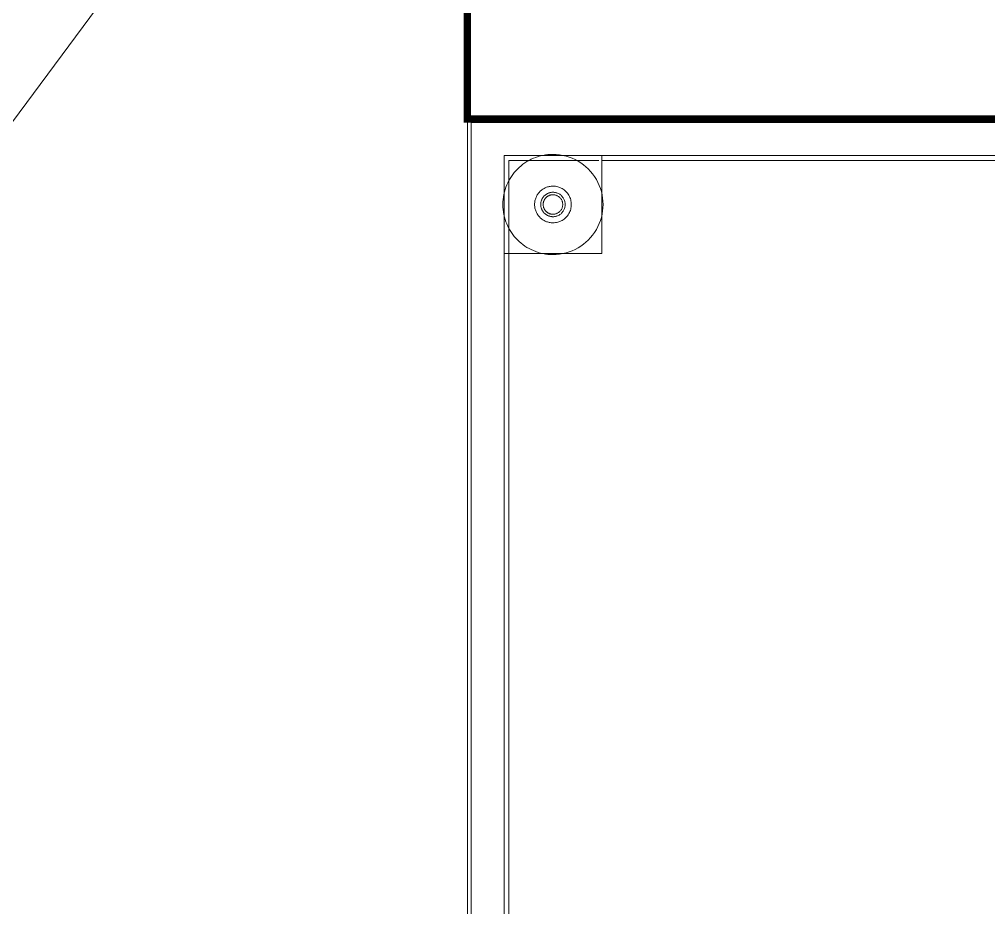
# Model space of a CAD drawing. Header units: millimetres. Extents: x -32 to 417638015, y -35 to 175284279.
# Drawn here: x 416318732.7 to 416319129.2, y 175271236.6 to 175271599.9 of the extents above; entities that cross this region are included whole.
import ezdxf
from ezdxf.enums import TextEntityAlignment as Align

# ---------------------------------------------------------------- set-up
doc = ezdxf.new("R2010")
doc.units = ezdxf.units.MM
for name, color, linetype, lineweight in [('_ЭМ_ТХ_пищеблок', 7, 'Continuous', 30), ('Атрибут', 7, 'Continuous', 5), ('ДОНМ_ТХ_(Нейтральное_мебель)', 7, 'Continuous', 0), ('Перекрытие', 7, 'Continuous', 18), ('Пищ_ОБорудование', 7, 'Continuous', 0), ('ШТРИХОВКА', 252, 'Continuous', 15)]:
    doc.layers.add(name, color=color, linetype=linetype, lineweight=lineweight)
doc.layers.add('ЭОМ_Лотки рабочие', color=5, linetype='Continuous')
doc.styles.add('ISOCPEUR', font='isocpeur.ttf', dxfattribs={"width": 0.85, "height": 274.9999999999997})

# ---------------------------------------------------------------- blocks, each defined once
blk = doc.blocks.new('_ЭМ_ТХ_Пищеблок')
at = {"layer": 'ДОНМ_ТХ_(Нейтральное_мебель)', "color": 8}
blk.add_lwpolyline([(61261.11086210376, 42014.64903735147), (61261.11086210376, 40814.64903735147), (60661.11086210376, 40814.64903735147), (60661.11086210376, 42014.64903735147)], close=True, dxfattribs=at)
for points in [[(61259.61086210376, 42013.14903735147), (61259.61086210376, 40816.14903735147), (60662.61086210376, 40816.14903735147), (60662.61086210376, 42013.14903735147), (61261.11086210376, 42013.14903735147)], [(60696.11086210376, 41959.14903735147), (60697.4767373479, 41959.1944780253), (60698.8259194768, 41959.32936572061), (60700.15465482837, 41959.55150317178), (60701.45925077563, 41959.8588151835), (60702.73586210376, 41960.24904345498), (60703.98073515063, 41960.72011279092), (60705.19026884204, 41961.26976489053), (60706.36061796313, 41961.8959245585), (60707.48805936938, 41962.5963945292), (60708.56883939868, 41963.36903857217), (60709.59926542407, 41964.21165942178), (60710.57552274829, 41965.12212084756), (60711.49391874438, 41966.09822558389), (60712.35066923266, 41967.13786791787), (60713.14208158618, 41968.23885058389), (60713.86437162524, 41969.39903735147), (60714.50795683032, 41970.60466479287), (60715.06578764087, 41971.84050463662), (60715.53771146899, 41973.10231493936), (60715.92388090258, 41974.38573168741), (60716.22420438891, 41975.68645190225), (60716.43871244555, 41977.00011157022), (60716.56746610766, 41978.3224077128), (60716.61037382251, 41979.64903735147), (60716.56746610766, 41980.97563647256), (60716.43874296313, 41982.29796313272), (60716.22420438891, 41983.61162280069), (60715.92385038501, 41984.91234301553), (60715.53774198657, 41986.195729246), (60715.06575712329, 41987.45753954873), (60714.50795683032, 41988.69340991006), (60713.86437162524, 41989.89903735147), (60713.14208158618, 41991.05922411905), (60712.35069975024, 41992.16020678506), (60711.49391874438, 41993.19984911905), (60710.57552274829, 41994.17598437295), (60709.59926542407, 41995.08641528116), (60708.56886991626, 41995.92903613076), (60707.48805936938, 41996.70164965616), (60706.36061796313, 41997.40215014444), (60705.19026884204, 41998.02830981241), (60703.98076566821, 41998.57796191201), (60702.73583158618, 41999.04903124795), (60701.45922025805, 41999.43925951944), (60700.15468534594, 41999.74654101358), (60698.82594999438, 41999.96870898233), (60697.47676786548, 42000.10359667764), (60696.11086210376, 42000.14903735147), (60695.05684599048, 42000.12233447061), (60694.01656278735, 42000.04308032022), (60692.99123319751, 41999.91258715616), (60691.98235258227, 41999.7321367167), (60690.99098905688, 41999.50301074014), (60690.01854642993, 41999.22652148233), (60689.06636747485, 41998.90395068155), (60688.13564237719, 41998.53661059366), (60687.22774442798, 41998.12578295694), (60686.34389433032, 41997.67274950967), (60685.48543485766, 41997.17882250772), (60684.65358671313, 41996.64525317178), (60683.84981474048, 41996.07341479287), (60683.07518705493, 41995.46452807412), (60682.33119901782, 41994.81993578897), (60680.93996366626, 41993.42873095498), (60680.29534086352, 41992.68468188272), (60679.68648466235, 41991.91014574991), (60679.11464628344, 41991.10628222451), (60678.58107694751, 41990.27449511514), (60678.08718046313, 41989.41603564248), (60677.63411649829, 41988.53215502725), (60677.22328886157, 41987.62425707803), (60676.8559182561, 41986.69353198037), (60676.5333779729, 41985.74132250772), (60676.25688871508, 41984.76891039834), (60676.02776273852, 41983.77757739053), (60675.84731229907, 41982.76860522256), (60675.71681913501, 41981.74336718545), (60675.63759550219, 41980.70305346475), (60675.61086210376, 41979.64903735147), (60675.63756498462, 41978.59502123819), (60675.71681913501, 41977.55473803506), (60675.84728178149, 41976.52946948037), (60676.0277932561, 41975.52052782998), (60676.25688871508, 41974.52916430459), (60676.53340849048, 41973.55675219522), (60676.85594877368, 41972.60454272256), (60677.22328886157, 41971.67381762491), (60677.63411649829, 41970.76585864053), (60678.08714994555, 41969.88206957803), (60678.58107694751, 41969.02361010537), (60679.11464628344, 41968.19179247842), (60679.68648466235, 41967.38792895303), (60680.2953713811, 41966.61339282022), (60680.93996366626, 41965.86934374795), (60681.61901029712, 41965.15718554483), (60682.33119901782, 41964.47813891397), (60683.07521757251, 41963.83351611123), (60683.8497842229, 41963.22465991006), (60684.65361723071, 41962.65282153116), (60685.48540434008, 41962.11925219522), (60686.34386381274, 41961.62535571084), (60687.2277139104, 41961.172291746), (60688.13564237719, 41960.76146410928), (60689.06636747485, 41960.39409350381), (60690.01857694751, 41960.07155322061), (60690.99098905688, 41959.7950639628), (60691.98232206469, 41959.56593798623), (60692.99126371508, 41959.38548754678), (60694.01653226977, 41959.25499438272), (60695.05684599048, 41959.17574023233), (60696.11086210376, 41959.14903735147)], [(60676.11086210376, 41959.64903735147), (60716.11086210376, 41959.64903735147), (60716.11086210376, 41999.64903735147)], [(61246.11086210376, 41999.64903735147), (60676.11086210376, 41999.64903735147)], [(60676.11086210376, 40829.64903735147), (60676.11086210376, 41999.64903735147)], [(60714.91084989673, 41997.64903735147), (60678.11086210376, 41997.64903735147), (60678.11086210376, 41960.8490495585)], [(61246.11086210376, 41997.64903735147), (60716.11086210376, 41997.64903735147)], [(60696.11086210376, 41987.14903735147), (60695.72524198657, 41987.13927172647), (60695.34465726977, 41987.11028002725), (60694.96956571704, 41987.06255053506), (60694.60042509204, 41986.996510496), (60694.2377541936, 41986.91267870889), (60693.88194975024, 41986.81151293741), (60693.5336526311, 41986.69353198037), (60693.19313749438, 41986.55913256631), (60692.86092313891, 41986.40880297647), (60692.5375588811, 41986.24306200967), (60692.22353300219, 41986.06236742959), (60691.91921171313, 41985.86717699991), (60691.62508329516, 41985.65797900186), (60691.34172758227, 41985.43520068155), (60691.06954130298, 41985.1993608378), (60690.80898222094, 41984.95091723428), (60690.56050809985, 41984.69038866983), (60690.32469877368, 41984.41817187295), (60690.10195097094, 41984.13481616006), (60689.89272245532, 41983.84071825967), (60689.69753202563, 41983.53642748819), (60689.51683744555, 41983.22234057412), (60689.3510354436, 41982.89897631631), (60689.20076688891, 41982.56679247842), (60689.06636747485, 41982.22630785928), (60688.94838651782, 41981.87791918741), (60688.84719022876, 41981.52214526162), (60688.76338895923, 41981.15947436319), (60688.69737943774, 41980.79033373819), (60688.64961942798, 41980.41524218545), (60688.62062772876, 41980.03465746866), (60688.61086210376, 41979.64903735147), (60688.62062772876, 41979.26341723428), (60688.64961942798, 41978.88283251748), (60688.69734892016, 41978.50774096475), (60688.76338895923, 41978.13860033975), (60688.84722074633, 41977.77592944131), (60688.94838651782, 41977.42015551553), (60689.06636747485, 41977.07176684366), (60689.20076688891, 41976.73128222451), (60689.35109647876, 41976.39909838662), (60689.51683744555, 41976.07573412881), (60689.69753202563, 41975.76164721475), (60689.8927529729, 41975.45735644326), (60690.10192045337, 41975.16325854287), (60690.32469877368, 41974.87990282998), (60690.56056913501, 41974.60771655069), (60691.0695107854, 41974.09871386514), (60691.34172758227, 41973.86287402139), (60691.62511381274, 41973.64012621866), (60691.91918119555, 41973.43089770303), (60692.22350248462, 41973.23570727334), (60692.53758939868, 41973.05498217569), (60692.86092313891, 41972.88927172647), (60693.1931069768, 41972.73894213662), (60693.53359159594, 41972.60454272256), (60693.88198026782, 41972.48656176553), (60694.23772367602, 41972.38539599405), (60694.60042509204, 41972.30156420694), (60694.96956571704, 41972.23552416787), (60695.34465726977, 41972.18779467569), (60695.72524198657, 41972.15883349405), (60696.11086210376, 41972.14903735147), (60696.61058744555, 41972.16566943155), (60697.10420927173, 41972.21501635537), (60697.59032377368, 41972.29628466592), (60698.06758817798, 41972.40871142373), (60698.5346291936, 41972.5514726542), (60698.99007352954, 41972.72380541787), (60699.43260892993, 41972.92491625772), (60699.86077055102, 41973.15398119912), (60700.27324613696, 41973.41026782022), (60700.66866239673, 41973.69292162881), (60701.04561552173, 41974.00121020303), (60701.4027932561, 41974.33430956826), (60701.73879179126, 41974.69142626748), (60702.05223783618, 41975.07176684366), (60702.34178861743, 41975.47459887491), (60702.60604032641, 41975.89903735147), (60702.84151395923, 41976.34010790811), (60703.0456460393, 41976.79225634561), (60703.21828397876, 41977.25389574991), (60703.35951933032, 41977.72343920694), (60703.46938261157, 41978.19929980264), (60703.54787382251, 41978.67992114053), (60703.59502348071, 41979.16368578897), (60703.61067899829, 41979.64903735147), (60703.59502348071, 41980.13438891397), (60703.54793485766, 41980.61815356241), (60703.46938261157, 41981.0987749003), (60703.35951933032, 41981.574635496), (60703.21825346118, 41982.04417895303), (60703.04555448657, 41982.50581835733), (60702.84151395923, 41982.95796679483), (60702.60604032641, 41983.39903735147), (60702.34178861743, 41983.82350634561), (60702.05226835376, 41984.22630785928), (60701.73876127368, 41984.60664843545), (60701.4027932561, 41984.96376513467), (60701.04558500415, 41985.29686449991), (60700.66866239673, 41985.60512255655), (60700.27324613696, 41985.88780688272), (60699.86077055102, 41986.14409350381), (60699.43257841235, 41986.37315844522), (60698.99007352954, 41986.57426928506), (60698.5346291936, 41986.74657153116), (60698.0675576604, 41986.8893632792), (60697.5902932561, 41987.00179003701), (60697.10417875415, 41987.08305834756), (60696.61058744555, 41987.13240527139), (60696.11086210376, 41987.14903735147)], [(60696.11086210376, 41984.64903735147), (60695.85378202563, 41984.64253710733), (60695.60002836352, 41984.6231889628), (60695.34999784594, 41984.59135912881), (60695.10390409594, 41984.54735278116), (60694.86211332446, 41984.49144457803), (60694.62493070727, 41984.42403124795), (60694.39269193774, 41984.34535693155), (60694.16570219165, 41984.25575732217), (60693.94423612719, 41984.15556811319), (60693.72862943774, 41984.0450639628), (60693.5192788518, 41983.92461108194), (60693.31639799243, 41983.79448412881), (60693.12035307055, 41983.6549882792), (60692.93141874438, 41983.50645922647), (60692.74993070727, 41983.34926318155), (60692.57625517016, 41983.18364428506), (60692.41066679126, 41983.00993823037), (60692.25344022876, 41982.82848071084), (60692.10491117602, 41982.63954638467), (60691.96541532641, 41982.4435014628), (60691.83531889087, 41982.240651121), (60691.71483549243, 41982.03123949991), (60691.60436185962, 41981.81566332803), (60691.50414213305, 41981.59422778116), (60691.4145120061, 41981.36720751748), (60691.33583768969, 41981.13496874795), (60691.26842435962, 41980.89778613076), (60691.21254667407, 41980.65599535928), (60691.16854032641, 41980.40990160928), (60691.13671049243, 41980.15984057412), (60691.1173623479, 41979.90611742959), (60691.11086210376, 41979.64903735147), (60691.1173623479, 41979.39195727334), (60691.13671049243, 41979.13820361123), (60691.16850980883, 41978.88817309366), (60691.21254667407, 41978.64207934366), (60691.26842435962, 41978.40028857217), (60691.33589872485, 41978.16310595498), (60691.41454252368, 41977.93086718545), (60691.50411161548, 41977.70384692178), (60691.60433134204, 41977.48241137491), (60691.71483549243, 41977.26683520303), (60691.83531889087, 41977.05745409951), (60691.96541532641, 41976.85457324014), (60692.1049416936, 41976.65852831826), (60692.25344022876, 41976.46959399209), (60692.41066679126, 41976.28813647256), (60692.74996122485, 41975.94878100381), (60692.93141874438, 41975.79161547647), (60693.12035307055, 41975.64308642373), (60693.31639799243, 41975.5036210917), (60693.5192788518, 41975.373463621), (60693.72865995532, 41975.25301074014), (60693.94420560962, 41975.14250658975), (60694.16567167407, 41975.04231738076), (60694.39269193774, 41974.95271777139), (60694.62493070727, 41974.87404345498), (60694.86211332446, 41974.80659960733), (60695.10390409594, 41974.75072192178), (60695.34999784594, 41974.70671557412), (60695.6000588811, 41974.67488574014), (60695.85378202563, 41974.65553759561), (60696.11086210376, 41974.64903735147), (60696.44402250415, 41974.66011523233), (60696.77306303149, 41974.69301318155), (60697.09715971118, 41974.74718188272), (60697.41533598071, 41974.82216357217), (60697.72667631274, 41974.91731738076), (60698.03035673266, 41975.03221606241), (60698.32533964282, 41975.16627978311), (60698.6108010686, 41975.31902026162), (60698.88579496508, 41975.48985766397), (60699.14940580493, 41975.67827319131), (60699.40071806079, 41975.88380907998), (60699.6388467229, 41976.105885496), (60699.86281522876, 41976.34395312295), (60700.07179960376, 41976.59752367959), (60700.26485380298, 41976.86607836709), (60700.44100126391, 41977.14903735147), (60700.59795316821, 41977.4430742167), (60700.73400053149, 41977.74449633584), (60700.84917387133, 41978.05226611123), (60700.94329008227, 41978.36531542764), (60701.01656278735, 41978.68254565225), (60701.06886991626, 41979.00298022256), (60701.10030302173, 41979.32548998819), (60701.11074003344, 41979.64903735147), (60701.10027250415, 41979.97258471475), (60701.06890043383, 41980.29512499795), (60701.01656278735, 41980.61552905069), (60700.94332059985, 41980.9327592753), (60700.84914335376, 41981.24577807412), (60700.73403104907, 41981.55354784951), (60700.59798368579, 41981.85496996866), (60700.44100126391, 41982.14903735147), (60700.26485380298, 41982.43199633584), (60700.07179960376, 41982.70052050576), (60699.86281522876, 41982.95412157998), (60699.6388467229, 41983.19218920694), (60699.40074857837, 41983.41426562295), (60699.14943632251, 41983.61980151162), (60698.88579496508, 41983.80824755655), (60698.6108010686, 41983.97905444131), (60698.3253701604, 41984.13176440225), (60698.03035673266, 41984.26585864053), (60697.7267373479, 41984.38075732217), (60697.41533598071, 41984.47594164834), (60697.09715971118, 41984.55086230264), (60696.77309354907, 41984.60506152139), (60696.44399198657, 41984.63795947061), (60696.11086210376, 41984.64903735147)], [(60696.11086210376, 41983.64903735147), (60695.90520414477, 41983.64381884561), (60695.70223173266, 41983.62837695108), (60695.50221952563, 41983.60289477334), (60695.30525907641, 41983.56767748819), (60695.11186918383, 41983.52296923623), (60694.92214140063, 41983.46904467569), (60694.73628934985, 41983.40608691201), (60694.55467924243, 41983.33443163858), (60694.37758573657, 41983.25426196084), (60694.20510038501, 41983.16585253701), (60694.03758939868, 41983.0694780253), (60693.87532743579, 41982.96538256631), (60693.71843656665, 41982.85381030069), (60693.56731351977, 41982.73500536905), (60693.42211088305, 41982.60921191201), (60693.28316434985, 41982.47673510537), (60693.15068754321, 41982.33775805459), (60693.02489408618, 41982.19258593545), (60692.90611967212, 41982.04146288858), (60692.79451688891, 41981.88463305459), (60692.69042142993, 41981.72227953897), (60692.59401640063, 41981.55479907022), (60692.50563749438, 41981.38234423623), (60692.42549833423, 41981.20518969522), (60692.35381254321, 41981.0235795878), (60692.29085477954, 41980.83778857217), (60692.23689970141, 41980.64803027139), (60692.19222196704, 41980.45460986123), (60692.15700468188, 41980.25774096475), (60692.13155302173, 41980.05769824014), (60692.11608060962, 41979.85469531045), (60692.11086210376, 41979.64903735147), (60692.11608060962, 41979.44337939248), (60692.13152250415, 41979.24040698037), (60692.15703519946, 41979.04033373819), (60692.19222196704, 41978.84343432412), (60692.23689970141, 41978.65004443155), (60692.29085477954, 41978.46031664834), (60692.35381254321, 41978.27449511514), (60692.42549833423, 41978.09288500772), (60692.50566801196, 41977.9157304667), (60692.59404691821, 41977.74327563272), (60692.69042142993, 41977.57576464639), (60692.79451688891, 41977.4135026835), (60692.90611967212, 41977.25664233194), (60693.02489408618, 41977.10548876748), (60693.15065702563, 41976.96031664834), (60693.42214140063, 41976.68883227334), (60693.56731351977, 41976.56306933389), (60693.71843656665, 41976.44426440225), (60693.87529691821, 41976.33269213662), (60694.03758939868, 41976.22859667764), (60694.20510038501, 41976.13219164834), (60694.37755521899, 41976.04381274209), (60694.55470976001, 41975.96367358194), (60694.73628934985, 41975.89198779092), (60694.92211088305, 41975.82903002725), (60695.11186918383, 41975.77507494912), (60695.30528959399, 41975.73039721475), (60695.50215849048, 41975.69517992959), (60695.70220121508, 41975.66969775186), (60695.90520414477, 41975.65425585733), (60696.11086210376, 41975.64903735147), (60696.37737211352, 41975.6579179667), (60696.64064726001, 41975.68422411905), (60696.8998635686, 41975.72758959756), (60697.15444120532, 41975.787526121), (60697.4034951604, 41975.86366747842), (60697.64644559985, 41975.95558642373), (60697.88246854907, 41976.06282519326), (60698.1108010686, 41976.18501757608), (60698.3308022893, 41976.3217058085), (60698.54167875415, 41976.47246264444), (60698.74275907641, 41976.6368608378), (60698.93324979907, 41976.81450366006), (60699.11241850024, 41977.00499438272), (60699.27962431079, 41977.20781420694), (60699.4340432561, 41977.42265795694), (60699.57497343188, 41977.64903735147), (60699.70055326587, 41977.88426684366), (60699.80934843188, 41978.125416746), (60699.90141996508, 41978.37166308389), (60699.97679838305, 41978.62205981241), (60700.03542265063, 41978.87584399209), (60700.07726225024, 41979.13216113076), (60700.10237821704, 41979.39018725381), (60700.11077055102, 41979.64903735147), (60700.10237821704, 41979.90788744912), (60700.07726225024, 41980.16591357217), (60700.03542265063, 41980.42223071084), (60699.97682890063, 41980.67601489053), (60699.90145048266, 41980.92644213662), (60699.80937894946, 41981.17265795694), (60699.70055326587, 41981.41380785928), (60699.57497343188, 41981.64903735147), (60699.4340432561, 41981.875416746), (60699.27962431079, 41982.09022997842), (60699.11241850024, 41982.2931108378), (60698.93318876391, 41982.48357104287), (60698.74278959399, 41982.66121386514), (60698.54164823657, 41982.82564257608), (60698.33077177173, 41982.97636889444), (60698.1108010686, 41983.11305712686), (60697.88243803149, 41983.23524950967), (60697.64644559985, 41983.3424882792), (60697.40355619555, 41983.43440722451), (60697.15444120532, 41983.51054858194), (60696.89992460376, 41983.57051562295), (60696.64061674243, 41983.61385058389), (60696.37737211352, 41983.64018725381), (60696.11086210376, 41983.64903735147)], [(60678.11086210376, 40869.64903735147), (60678.11086210376, 41960.74904345498)]]:
    blk.add_lwpolyline(points, dxfattribs=at)
at = {"layer": 'Пищ_ОБорудование', "color": 8, "lineweight": 15, "const_width": 3}
blk.add_lwpolyline([(60661.11086210376, 42014.64903735147), (60661.11086210376, 42614.64903735147), (61261.11086210376, 42614.64903735147), (61261.11086210376, 42014.64903735147)], close=True, dxfattribs=at)
at = {"layer": 'Атрибут', "color": 8, "style": 'ISOCPEUR', "width": 0.85}
blk.add_attdef('№_ПОЗИЦИИ', text='', height=150, rotation=90, dxfattribs=at).set_placement((58331.67525722168, 39155.16258932042), align=Align.MIDDLE_CENTER)
blk = doc.blocks.new('ТХ пищеблок....')
at = {"layer": 'ДОНМ_ТХ_(Нейтральное_мебель)', "color": 8}
blk.add_lwpolyline([(8595.81921334687, 26682.50637894543), (8595.81921334687, 25482.50637894543), (7995.819213346869, 25482.50637894543), (7995.819213346869, 26682.50637894543)], close=True, dxfattribs=at)
for points in [[(8594.31921334687, 26681.00637894543), (8594.31921334687, 25484.00637894543), (7997.319213346869, 25484.00637894543), (7997.319213346869, 26681.00637894543), (8595.81921334687, 26681.00637894543)], [(8030.819213346869, 26627.00637894543), (8032.18508859101, 26627.05181961926), (8033.534270719916, 26627.18670731457), (8034.863006071479, 26627.40884476574), (8036.167602018744, 26627.71615677746), (8037.444213346869, 26628.10638504894), (8038.689086393744, 26628.57745438488), (8039.89862008515, 26629.12710648449), (8041.068969206244, 26629.75326615246), (8042.196410612494, 26630.45373612316), (8043.277190641791, 26631.22638016613), (8044.307616667182, 26632.06900101574), (8045.2838739914, 26632.97946244152), (8046.202269987494, 26633.95556717785), (8047.059020475775, 26634.99520951184), (8047.850432829291, 26636.09619217785), (8048.572722868354, 26637.25637894543), (8049.216308073432, 26638.46200638684), (8049.774138883979, 26639.69784623059), (8050.246062712104, 26640.95965653332), (8050.632232145697, 26642.24307328137), (8050.932555632025, 26643.54379349621), (8051.147063688666, 26644.85745316418), (8051.275817350775, 26646.17974930676), (8051.318725065619, 26647.50637894543), (8051.275817350775, 26648.83297806652), (8051.147094206244, 26650.15530472668), (8050.932555632025, 26651.46896439465), (8050.632201628119, 26652.76968460949), (8050.246093229682, 26654.05307083996), (8049.7741083664, 26655.31488114269), (8049.216308073432, 26656.55075150402), (8048.572722868354, 26657.75637894543), (8047.850432829291, 26658.91656571301), (8047.059050993354, 26660.01754837902), (8046.202269987494, 26661.05719071301), (8045.2838739914, 26662.03332596691), (8044.307616667182, 26662.94375687512), (8043.277221159369, 26663.78637772473), (8042.196410612494, 26664.55899125012), (8041.068969206244, 26665.2594917384), (8039.89862008515, 26665.88565140637), (8038.689116911322, 26666.43530350598), (8037.444182829291, 26666.90637284191), (8036.167571501166, 26667.2966011134), (8034.863036589057, 26667.60388260754), (8033.534301237494, 26667.82605057629), (8032.185119108588, 26667.9609382716), (8030.819213346869, 26668.00637894543), (8029.765197233588, 26667.97967606457), (8028.724914030463, 26667.90042191418), (8027.699584440619, 26667.76992875012), (8026.690703825385, 26667.58947831066), (8025.699340299994, 26667.3603523341), (8024.726897673041, 26667.08386307629), (8023.774718717963, 26666.76129227551), (8022.843993620307, 26666.39395218762), (8021.936095671088, 26665.9831245509), (8021.052245573432, 26665.53009110363), (8020.193786100775, 26665.03616410168), (8019.361937956244, 26664.50259476574), (8018.558165983588, 26663.93075638684), (8017.783538298041, 26663.32186966809), (8017.039550260932, 26662.67727738293), (8015.648314909369, 26661.28607254894), (8015.003692106635, 26660.54202347668), (8014.394835905463, 26659.76748734387), (8013.822997526557, 26658.96362381848), (8013.289428190619, 26658.1318367091), (8012.795531706244, 26657.27337723644), (8012.3424677414, 26656.38949662121), (8011.931640104682, 26655.48159867199), (8011.564269499213, 26654.55087357434), (8011.24172921601, 26653.59866410168), (8010.965239958197, 26652.6262519923), (8010.736113981635, 26651.63491898449), (8010.555663542182, 26650.62594681652), (8010.425170378119, 26649.60070877941), (8010.345946745307, 26648.56039505871), (8010.319213346869, 26647.50637894543), (8010.345916227729, 26646.45236283215), (8010.425170378119, 26645.41207962902), (8010.555633024604, 26644.38681107434), (8010.736144499213, 26643.37786942394), (8010.965239958197, 26642.38650589855), (8011.241759733588, 26641.41409378918), (8011.564300016791, 26640.46188431652), (8011.931640104682, 26639.53115921887), (8012.3424677414, 26638.62320023449), (8012.795501188666, 26637.73941117199), (8013.289428190619, 26636.88095169934), (8013.822997526557, 26636.04913407238), (8014.394835905463, 26635.24527054699), (8015.003722624213, 26634.47073441418), (8015.648314909369, 26633.72668534191), (8016.327361540229, 26633.01452713879), (8017.039550260932, 26632.33548050793), (8017.783568815619, 26631.69085770519), (8018.55813546601, 26631.08200150402), (8019.361968473822, 26630.51016312512), (8020.193755583197, 26629.97659378918), (8021.052215055854, 26629.4826973048), (8021.93606515351, 26629.02963333996), (8022.843993620307, 26628.61880570324), (8023.774718717963, 26628.25143509777), (8024.726928190619, 26627.92889481457), (8025.699340299994, 26627.65240555676), (8026.690673307807, 26627.42327958019), (8027.699614958197, 26627.24282914074), (8028.724883512885, 26627.11233597668), (8029.765197233588, 26627.03308182629), (8030.819213346869, 26627.00637894543)], [(8010.819213346869, 26627.50637894543), (8050.819213346869, 26627.50637894543), (8050.819213346869, 26667.50637894543)], [(8580.81921334687, 26667.50637894543), (8010.819213346869, 26667.50637894543)], [(8010.819213346869, 25497.50637894543), (8010.819213346869, 26667.50637894543)], [(8049.619201139838, 26665.50637894543), (8012.819213346869, 26665.50637894543), (8012.819213346869, 26628.70639115246)], [(8580.81921334687, 26665.50637894543), (8050.819213346869, 26665.50637894543)], [(8030.819213346869, 26655.00637894543), (8030.433593229682, 26654.99661332043), (8030.053008512885, 26654.96762162121), (8029.67791696015, 26654.91989212902), (8029.30877633515, 26654.85385208996), (8028.946105436713, 26654.77002030285), (8028.590300993354, 26654.66885453137), (8028.242003874213, 26654.55087357434), (8027.901488737494, 26654.41647416027), (8027.569274382025, 26654.26614457043), (8027.245910124213, 26654.10040360363), (8026.931884245307, 26653.91970902355), (8026.627562956244, 26653.72451859387), (8026.333434538275, 26653.51532059582), (8026.050078825385, 26653.29254227551), (8025.777892546088, 26653.05670243176), (8025.517333464057, 26652.80825882824), (8025.268859342963, 26652.54773026379), (8025.033050016791, 26652.27551346691), (8024.810302214057, 26651.99215775402), (8024.601073698432, 26651.69805985363), (8024.405883268744, 26651.39376908215), (8024.225188688666, 26651.07968216809), (8024.059386686713, 26650.75631791027), (8023.909118132025, 26650.42413407238), (8023.774718717963, 26650.08364945324), (8023.656737760932, 26649.73526078137), (8023.555541471869, 26649.37948685559), (8023.471740202338, 26649.01681595715), (8023.405730680854, 26648.64767533215), (8023.357970671088, 26648.27258377941), (8023.328978971869, 26647.89199906262), (8023.319213346869, 26647.50637894543), (8023.328978971869, 26647.12075882824), (8023.357970671088, 26646.74017411144), (8023.405700163275, 26646.36508255871), (8023.471740202338, 26645.99594193371), (8023.555571989447, 26645.63327103527), (8023.656737760932, 26645.27749710949), (8023.774718717963, 26644.92910843762), (8023.909118132025, 26644.58862381848), (8024.059447721869, 26644.25643998059), (8024.225188688666, 26643.93307572277), (8024.405883268744, 26643.61898880871), (8024.60110421601, 26643.31469803723), (8024.810271696479, 26643.02060013684), (8025.033050016791, 26642.73724442394), (8025.268920378119, 26642.46505814465), (8025.77786202851, 26641.9560554591), (8026.050078825385, 26641.72021561535), (8026.333465055854, 26641.49746781262), (8026.627532438666, 26641.28823929699), (8026.931853727729, 26641.0930488673), (8027.245940641791, 26640.91232376965), (8027.569274382025, 26640.74661332043), (8027.901458219916, 26640.59628373059), (8028.241942839057, 26640.46188431652), (8028.590331510932, 26640.34390335949), (8028.946074919135, 26640.24273758801), (8029.30877633515, 26640.1589058009), (8029.67791696015, 26640.09286576184), (8030.053008512885, 26640.04513626965), (8030.433593229682, 26640.01617508801), (8030.819213346869, 26640.00637894543), (8031.318938688666, 26640.02301102551), (8031.812560514838, 26640.07235794934), (8032.298675016791, 26640.15362625988), (8032.775939421088, 26640.26605301769), (8033.242980436713, 26640.40881424816), (8033.69842477265, 26640.58114701184), (8034.140960173041, 26640.78225785168), (8034.569121794135, 26641.01132279309), (8034.981597380072, 26641.26760941418), (8035.377013639838, 26641.55026322277), (8035.753966764838, 26641.85855179699), (8036.111144499213, 26642.19165116223), (8036.447143034369, 26642.54876786144), (8036.760589079291, 26642.92910843762), (8037.050139860541, 26643.33194046887), (8037.314391569525, 26643.75637894543), (8037.549865202338, 26644.19744950207), (8037.753997282416, 26644.64959793957), (8037.926635221869, 26645.11123734387), (8038.067870573432, 26645.5807808009), (8038.177733854682, 26646.0566413966), (8038.256225065619, 26646.53726273449), (8038.303374723822, 26647.02102738293), (8038.3190302414, 26647.50637894543), (8038.303374723822, 26647.99173050793), (8038.256286100775, 26648.47549515637), (8038.177733854682, 26648.95611649426), (8038.067870573432, 26649.43197708996), (8037.926604704291, 26649.90152054699), (8037.753905729682, 26650.36315995129), (8037.549865202338, 26650.81530838879), (8037.314391569525, 26651.25637894543), (8037.050139860541, 26651.68084793957), (8036.760619596869, 26652.08364945324), (8036.447112516791, 26652.46399002941), (8036.111144499213, 26652.82110672863), (8035.75393624726, 26653.15420609387), (8035.377013639838, 26653.46246415051), (8034.981597380072, 26653.74514847668), (8034.569121794135, 26654.00143509777), (8034.140929655463, 26654.23050003918), (8033.69842477265, 26654.43161087902), (8033.242980436713, 26654.60391312512), (8032.77590890351, 26654.74670487316), (8032.298644499213, 26654.85913163098), (8031.81252999726, 26654.94039994152), (8031.318938688666, 26654.98974686535), (8030.819213346869, 26655.00637894543)], [(8030.819213346869, 26652.50637894543), (8030.562133268744, 26652.49987870129), (8030.308379606635, 26652.48053055676), (8030.058349089057, 26652.44870072277), (8029.812255339057, 26652.40469437512), (8029.570464567572, 26652.34878617199), (8029.333281950385, 26652.28137284191), (8029.101043180854, 26652.20269852551), (8028.87405343476, 26652.11309891613), (8028.652587370307, 26652.01290970715), (8028.436980680854, 26651.90240555676), (8028.227630094916, 26651.7819526759), (8028.024749235541, 26651.65182572277), (8027.828704313666, 26651.51232987316), (8027.639769987494, 26651.36380082043), (8027.458281950385, 26651.20660477551), (8027.284606413275, 26651.04098587902), (8027.119018034369, 26650.86727982434), (8026.961791471869, 26650.6858223048), (8026.813262419135, 26650.49688797863), (8026.673766569525, 26650.30084305676), (8026.543670133979, 26650.09799271496), (8026.423186735541, 26649.88858109387), (8026.312713102729, 26649.67300492199), (8026.212493376166, 26649.45156937512), (8026.122863249213, 26649.22454911144), (8026.044188932807, 26648.99231034191), (8025.976775602729, 26648.75512772473), (8025.920897917182, 26648.51333695324), (8025.876891569525, 26648.26724320324), (8025.845061735541, 26648.01718216809), (8025.82571359101, 26647.76345902355), (8025.819213346869, 26647.50637894543), (8025.82571359101, 26647.2492988673), (8025.845061735541, 26646.99554520519), (8025.876861051947, 26646.74551468762), (8025.920897917182, 26646.49942093762), (8025.976775602729, 26646.25763016613), (8026.044249967963, 26646.02044754894), (8026.122893766791, 26645.78820877941), (8026.212462858588, 26645.56118851574), (8026.31268258515, 26645.33975296887), (8026.423186735541, 26645.12417679699), (8026.543670133979, 26644.91479569348), (8026.673766569525, 26644.7119148341), (8026.813292936713, 26644.51586991223), (8026.961791471869, 26644.32693558605), (8027.119018034369, 26644.14547806652), (8027.458312467963, 26643.80612259777), (8027.639769987494, 26643.64895707043), (8027.828704313666, 26643.50042801769), (8028.024749235541, 26643.36096268566), (8028.227630094916, 26643.23080521496), (8028.437011198432, 26643.1103523341), (8028.652556852729, 26642.99984818371), (8028.874022917182, 26642.89965897473), (8029.101043180854, 26642.81005936535), (8029.333281950385, 26642.73138504894), (8029.570464567572, 26642.66394120129), (8029.812255339057, 26642.60806351574), (8030.058349089057, 26642.56405716809), (8030.308410124213, 26642.5322273341), (8030.562133268744, 26642.51287918957), (8030.819213346869, 26642.50637894543), (8031.15237374726, 26642.51745682629), (8031.481414274604, 26642.55035477551), (8031.805510954291, 26642.60452347668), (8032.123687223822, 26642.67950516613), (8032.435027555854, 26642.77465897473), (8032.738707975775, 26642.88955765637), (8033.033690885932, 26643.02362137707), (8033.319152311713, 26643.17636185559), (8033.594146208197, 26643.34719925793), (8033.857757048041, 26643.53561478527), (8034.1090693039, 26643.74115067394), (8034.34719796601, 26643.96322708996), (8034.571166471869, 26644.20129471691), (8034.780150846869, 26644.45486527355), (8034.973205046088, 26644.72341996105), (8035.149352507025, 26645.00637894543), (8035.306304411322, 26645.30041581066), (8035.442351774604, 26645.6018379298), (8035.557525114447, 26645.90960770519), (8035.651641325385, 26646.2226570216), (8035.724914030463, 26646.53988724621), (8035.777221159369, 26646.86032181652), (8035.808654264838, 26647.18283158215), (8035.819091276557, 26647.50637894543), (8035.80862374726, 26647.82992630871), (8035.777251676947, 26648.15246659191), (8035.724914030463, 26648.47287064465), (8035.651671842963, 26648.79010086926), (8035.557494596869, 26649.10311966809), (8035.442382292182, 26649.41088944348), (8035.3063349289, 26649.71231156262), (8035.149352507025, 26650.00637894543), (8034.973205046088, 26650.2893379298), (8034.780150846869, 26650.55786209973), (8034.571166471869, 26650.81146317394), (8034.34719796601, 26651.0495308009), (8034.109099821479, 26651.27160721691), (8033.857787565619, 26651.47714310559), (8033.594146208197, 26651.66558915051), (8033.319152311713, 26651.83639603527), (8033.03372140351, 26651.98910599621), (8032.738707975775, 26652.12320023449), (8032.43508859101, 26652.23809891613), (8032.123687223822, 26652.3332832423), (8031.805510954291, 26652.4082038966), (8031.481444792182, 26652.46240311535), (8031.152343229682, 26652.49530106457), (8030.819213346869, 26652.50637894543)], [(8030.819213346869, 26651.50637894543), (8030.613555387885, 26651.50116043957), (8030.410582975775, 26651.48571854504), (8030.210570768744, 26651.4602363673), (8030.013610319525, 26651.42501908215), (8029.820220426947, 26651.38031083019), (8029.630492643744, 26651.32638626965), (8029.444640592963, 26651.26342850598), (8029.263030485541, 26651.19177323254), (8029.085936979682, 26651.1116035548), (8028.913451628119, 26651.02319413098), (8028.745940641791, 26650.92681961926), (8028.5836786789, 26650.82272416027), (8028.42678780976, 26650.71115189465), (8028.275664762885, 26650.59234696301), (8028.130462126166, 26650.46655350598), (8027.991515592963, 26650.33407669934), (8027.859038786322, 26650.19509964855), (8027.733245329291, 26650.04992752941), (8027.614470915229, 26649.89880448254), (8027.502868132025, 26649.74197464855), (8027.398772673041, 26649.57962113293), (8027.302367643744, 26649.41214066418), (8027.213988737494, 26649.23968583019), (8027.133849577338, 26649.06253128918), (8027.062163786322, 26648.88092118176), (8026.99920602265, 26648.69513016613), (8026.945250944525, 26648.50537186535), (8026.90057321015, 26648.31195145519), (8026.865355924994, 26648.11508255871), (8026.839904264838, 26647.9150398341), (8026.824431852729, 26647.71203690441), (8026.819213346869, 26647.50637894543), (8026.824431852729, 26647.30072098644), (8026.83987374726, 26647.09774857434), (8026.865386442572, 26646.89767533215), (8026.90057321015, 26646.70077591809), (8026.945250944525, 26646.50738602551), (8026.99920602265, 26646.3176582423), (8027.062163786322, 26646.1318367091), (8027.133849577338, 26645.95022660168), (8027.214019255072, 26645.77307206066), (8027.302398161322, 26645.60061722668), (8027.398772673041, 26645.43310624035), (8027.502868132025, 26645.27084427746), (8027.614470915229, 26645.1139839259), (8027.733245329291, 26644.96283036144), (8027.859008268744, 26644.8176582423), (8028.130492643744, 26644.5461738673), (8028.275664762885, 26644.42041092785), (8028.42678780976, 26644.30160599621), (8028.583648161322, 26644.19003373059), (8028.745940641791, 26644.0859382716), (8028.913451628119, 26643.9895332423), (8029.085906462104, 26643.90115433605), (8029.263061003119, 26643.8210151759), (8029.444640592963, 26643.74932938488), (8029.630462126166, 26643.68637162121), (8029.820220426947, 26643.63241654309), (8030.013640837104, 26643.58773880871), (8030.210509733588, 26643.55252152355), (8030.410552458197, 26643.52703934582), (8030.613555387885, 26643.51159745129), (8030.819213346869, 26643.50637894543), (8031.085723356635, 26643.51525956066), (8031.348998503119, 26643.54156571301), (8031.608214811713, 26643.58493119152), (8031.862792448432, 26643.64486771496), (8032.11184640351, 26643.72100907238), (8032.354796842963, 26643.81292801769), (8032.590819792182, 26643.92016678723), (8032.819152311713, 26644.04235917004), (8033.039153532416, 26644.17904740246), (8033.25002999726, 26644.3298042384), (8033.451110319525, 26644.49420243176), (8033.641601042182, 26644.67184525402), (8033.820769743354, 26644.86233597668), (8033.9879755539, 26645.0651558009), (8034.142394499213, 26645.2799995509), (8034.283324674994, 26645.50637894543), (8034.408904508979, 26645.74160843762), (8034.517699674994, 26645.98275833996), (8034.609771208197, 26646.22900467785), (8034.685149626166, 26646.47940140637), (8034.743773893744, 26646.73318558605), (8034.785613493354, 26646.98950272473), (8034.81072946015, 26647.24752884777), (8034.819121794135, 26647.50637894543), (8034.81072946015, 26647.76522904309), (8034.785613493354, 26648.02325516613), (8034.743773893744, 26648.2795723048), (8034.685180143744, 26648.53335648449), (8034.609801725775, 26648.78378373059), (8034.517730192572, 26649.0299995509), (8034.408904508979, 26649.27114945324), (8034.283324674994, 26649.50637894543), (8034.142394499213, 26649.73275833996), (8033.9879755539, 26649.94757157238), (8033.820769743354, 26650.15045243176), (8033.641540007025, 26650.34091263684), (8033.451140837104, 26650.5185554591), (8033.249999479682, 26650.68298417004), (8033.039123014838, 26650.8337104884), (8032.819152311713, 26650.97039872082), (8032.590789274604, 26651.09259110363), (8032.354796842963, 26651.19982987316), (8032.111907438666, 26651.29174881848), (8031.862792448432, 26651.3678901759), (8031.608275846869, 26651.42785721691), (8031.348967985541, 26651.47119217785), (8031.085723356635, 26651.49752884777), (8030.819213346869, 26651.50637894543)], [(8012.819213346869, 25537.50637894543), (8012.819213346869, 26628.60638504894)]]:
    blk.add_lwpolyline(points, dxfattribs=at)
at = {"layer": 'Пищ_ОБорудование', "color": 8, "lineweight": 15, "const_width": 3}
blk.add_lwpolyline([(7995.819213346869, 26682.50637894543), (7995.819213346869, 27282.50637894543), (8595.81921334687, 27282.50637894543), (8595.81921334687, 26682.50637894543)], close=True, dxfattribs=at)
blk = doc.blocks.new('1 этаж')
at = {"layer": 'Перекрытие', "color": 8}
blk.add_line((54085.15739901111, 39445.59357071415), (55015.33909252315, 40699.00900136883), dxfattribs=at)
at = {"layer": 'ЭОМ_Лотки рабочие'}
blk.add_blockref('ТХ пищеблок....', (46722.0575752336, 13366.04446869802), dxfattribs=at)

msp = doc.modelspace()

# ---------------------------------------------------------------- block references
at = {"layer": '_ЭМ_ТХ_пищеблок', "lineweight": 50}
msp.add_blockref('_ЭМ_ТХ_Пищеблок', (416258254.8670169, 175229544.5649611), dxfattribs=at)
at = {"layer": 'ШТРИХОВКА'}
msp.add_blockref('1 этаж', (416264198.1010904, 175231510.6631508), dxfattribs=at)

doc.saveas('drawing.dxf')
